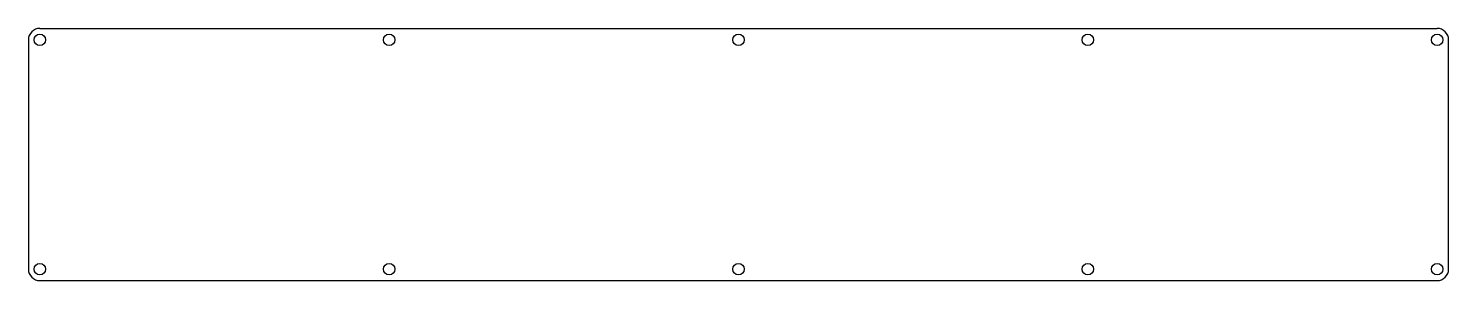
# Model space of a CAD drawing. Extents: x -3 to 391, y -75 to -5.
import ezdxf

# ---------------------------------------------------------------- set-up
doc = ezdxf.new("R2010")
doc.units = 0
doc.layers.add('254', color=153, linetype='CONTINUOUS')

msp = doc.modelspace()

# ---------------------------------------------------------------- linework, layer by layer
at = {"layer": '254'}
for p, q in [((0, -4.7625), (387.35, -4.7625)), ((-3.175, -7.9375), (-3.175, -71.4375)), ((390.525, -71.4375), (390.525, -7.9375)), ((0, -74.6125), (387.35, -74.6125))]:
    msp.add_line(p, q, dxfattribs=at)
for centre in [(0, -7.9375), (96.8375, -7.9375), (193.675, -7.9375), (290.5125, -7.9375), (387.35, -7.9375), (0, -71.4375), (96.8375, -71.4375), (193.675, -71.4375), (290.5125, -71.4375), (387.35, -71.4375)]:
    msp.add_circle(centre, 1.5875, dxfattribs=at)
for centre, start, end in [((0, -7.9375), 90, 180), ((387.35, -7.9375), 0, 90), ((0, -71.4375), 180, 270), ((387.35, -71.4375), 270, 0)]:
    msp.add_arc(centre, 3.175, start, end, dxfattribs=at)

doc.saveas('drawing.dxf')
